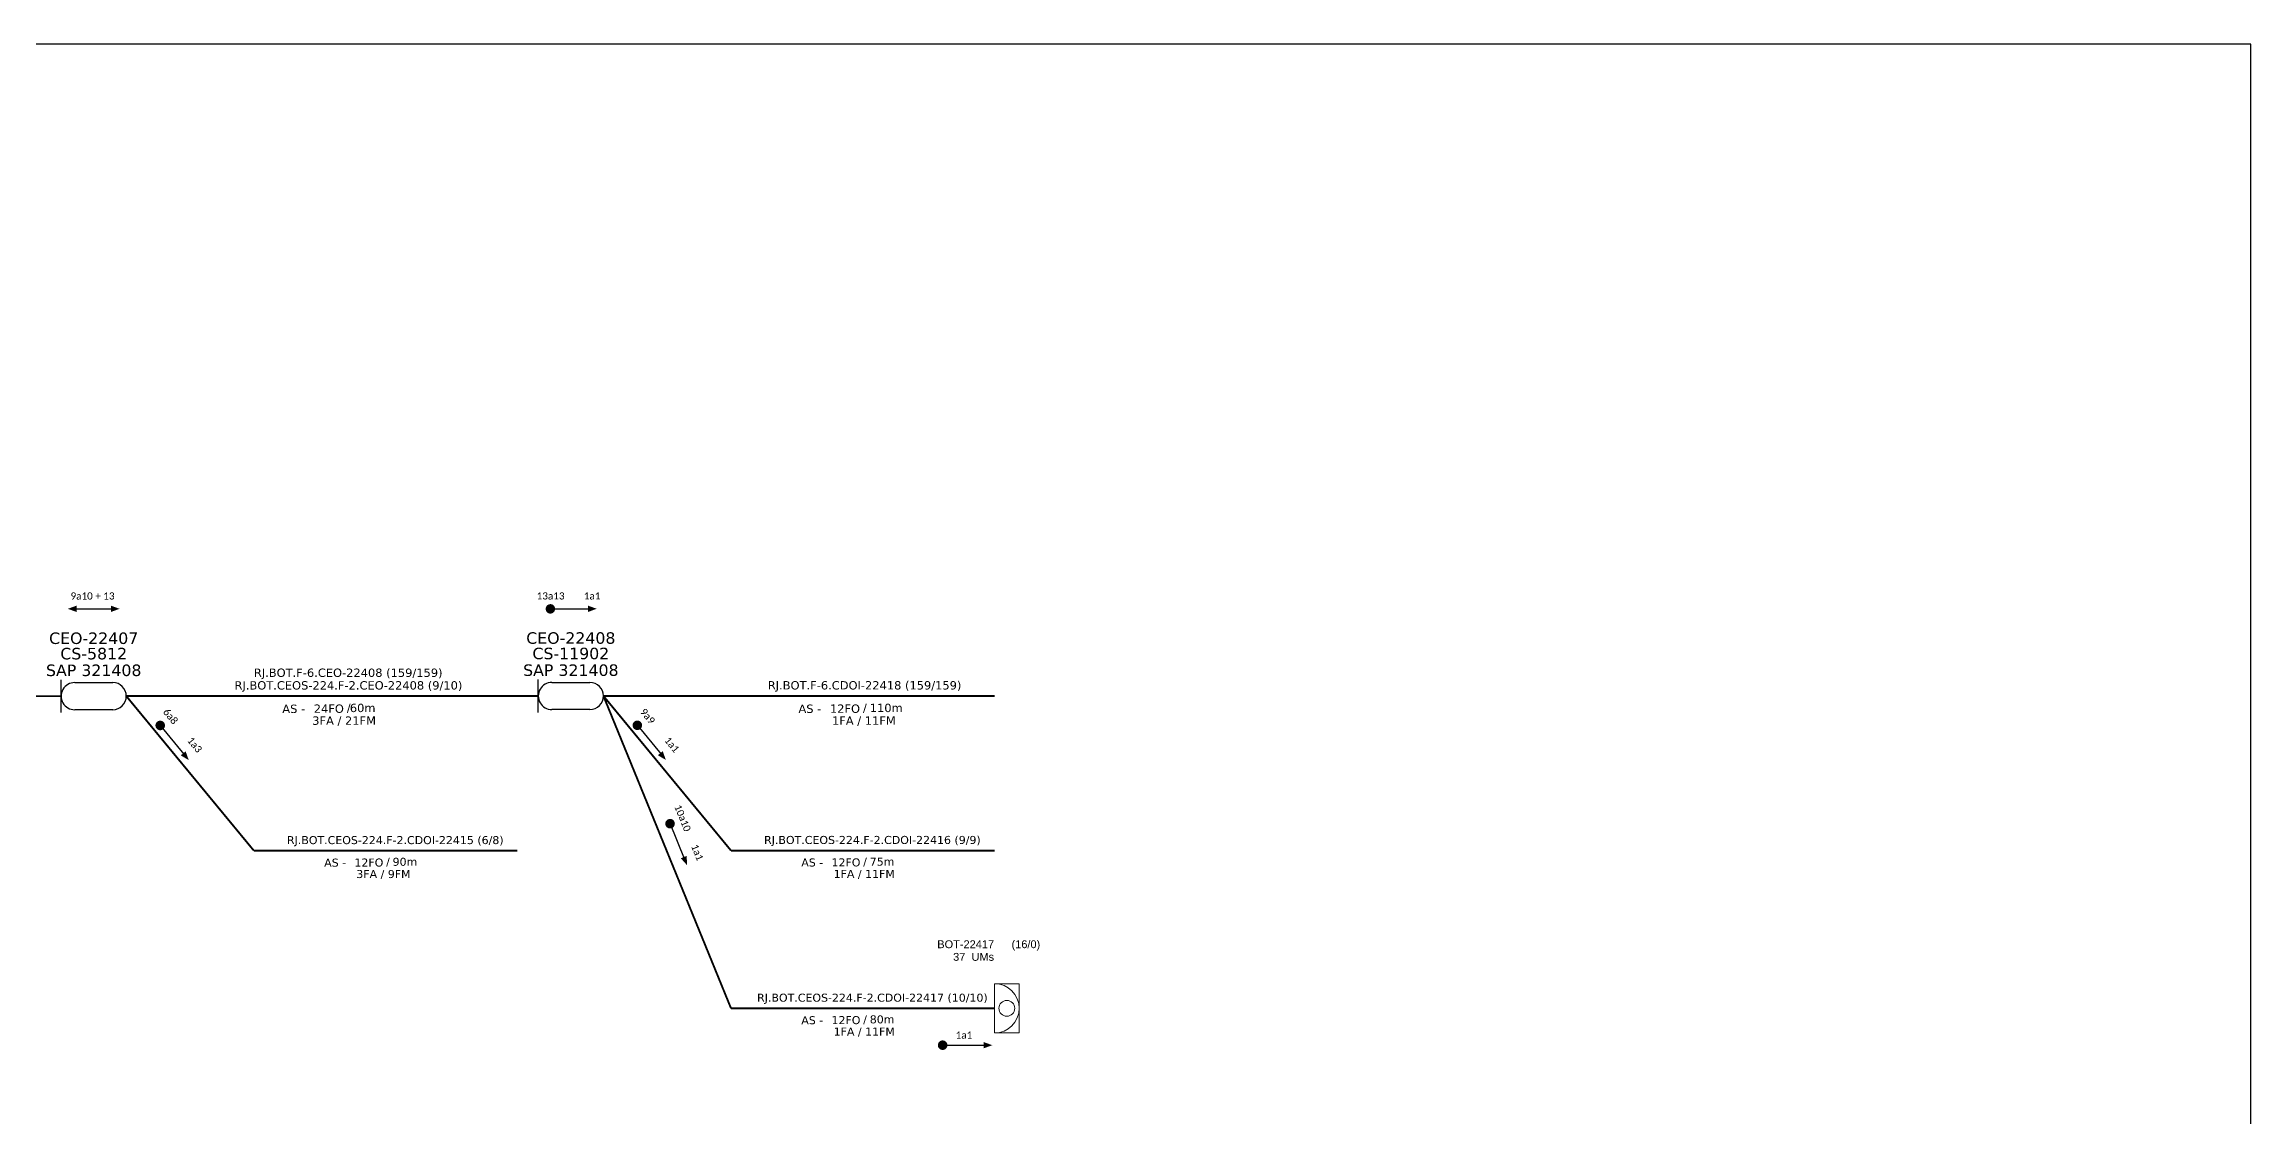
# Model space of a CAD drawing. Extents: x -89 to 2622484776, y -1852823961 to 1299.
# Drawn here: x 285.8 to 749.2, y 1074.1 to 1299 of the extents above; entities that cross this region are included whole.
import ezdxf
from ezdxf.enums import TextEntityAlignment as Align

# ---------------------------------------------------------------- set-up
doc = ezdxf.new("R2010")
doc.units = 0
for name, color, linetype, lineweight in [("20.0-LEGENDA DOS CDO'S", 1, 'Continuous', 0), ('20.1-CDO_INTERIOR', 1, 'Continuous', 0), ('40.1-ETIQUETAS', 1, 'Continuous', 20)]:
    doc.layers.add(name, color=color, linetype=linetype, lineweight=lineweight)
for name, color, linetype in [('20.4-CEOS', 1, 'Continuous'), ('CABO OPTICO EXISTENTE', 5, 'Continuous'), ('CAP a instalar', 1, 'Continuous'), ('SETA', 7, 'Continuous')]:
    doc.layers.add(name, color=color, linetype=linetype)
doc.styles.add('ARIAL', font='arial.ttf')
doc.styles.add('siredit', font='verdana.ttf')
doc.styles.get("Standard").update_dxf_attribs({"font": 'arial.ttf'})
doc.linetypes.add('FENCELINE1', pattern='A,0.25,-0.1,[133,ltypeshp.shx,S=0.1,R=0,X=-0.1,Y=0],-0.1,1', length=1.45)

# ---------------------------------------------------------------- blocks, each defined once
blk = doc.blocks.new('ETIQUETA_RS5F')
at = {"layer": '40.1-ETIQUETAS', "color": 0, "style": 'siredit'}
blk.add_text('/', height=1.5, dxfattribs=at).set_placement((1.58, -1.95), align=Align.MIDDLE_RIGHT)
for tag, p in [('ETIQUETA_R_PRIMARIA', (1.21, 4.1)), ('ETIQUETA_R_SECUNDARIA', (1.21, 2.1)), ('F_ATIVAS/F_MORTAS', (1.14, -4.24))]:
    blk.add_attdef(tag, text='', height=1.5, dxfattribs=at).set_placement(p, align=Align.MIDDLE_CENTER)
for tag, p in [('TIPO_CABO', (-6.58, -2.12)), ('CAP_CABO', (0.4, -2.09))]:
    blk.add_attdef(tag, text='', height=1.5, dxfattribs=at).set_placement(p, align=Align.MIDDLE_RIGHT)
blk.add_attdef('METROS', text='', height=1.5, dxfattribs=at).set_placement((2.14, -1.95), align=Align.MIDDLE_LEFT)
for tag, p in [('FUSÃO_1', (0.85, -8.39)), ('FUSÃO_2', (0.85, -10.6)), ('FUSÃO_3', (0.85, -12.93)), ('FUSÃO_4', (0.85, -15.14)), ('FUSÃO_5', (0.85, -17.16))]:
    blk.add_attdef(tag, text='', height=1.5, dxfattribs=at).set_placement(p, align=Align.CENTER)

msp = doc.modelspace()

# ---------------------------------------------------------------- linework, layer by layer
msp.add_lwpolyline([(-89.32, 705.02), (749.25, 705.02), (749.25, 1299.02), (-89.32, 1299.02), (-89.32, 705.02)])
at = {"const_width": 0.999}
msp.add_lwpolyline([(391.62, 1180.52, 1), (392.61, 1180.52, 1)], format="xyb", close=True, dxfattribs=at)
at = {"color": 7, "const_width": 1}
msp.add_lwpolyline([(309.85, 1156.44, 1), (310.49, 1155.67, 1)], format="xyb", close=True, dxfattribs=at)
at = {"color": 8, "const_width": 1}
for points in [[(410.06, 1156.47, 1), (410.69, 1155.7, 1)], [(417.06, 1135.91, 1), (417.44, 1134.98, 1)], [(473.99, 1088.96, 1), (474.99, 1088.96, 1)]]:
    msp.add_lwpolyline(points, format="xyb", close=True, dxfattribs=at)
at = {"layer": '20.1-CDO_INTERIOR', "color": 1, "lineweight": 18}
msp.add_lwpolyline([(490.56, 1091.53), (490.56, 1101.87), (485.4, 1101.87), (485.4, 1091.53)], close=True, dxfattribs=at)
msp.add_circle((487.98, 1096.7), 1.65, dxfattribs=at)
msp.add_arc((485.4, 1096.7), 5.17, 270, 90, dxfattribs=at)
at = {"layer": 'CAP a instalar', "color": 7, "linetype": 'Continuous'}
for p, q in [((289.36, 1158.77), (289.36, 1165.64)), ((292.21, 1165.05), (300.2, 1165.05)), ((300.2, 1159.36), (292.21, 1159.36))]:
    msp.add_line(p, q, dxfattribs=at)
at = {"layer": 'CAP a instalar', "color": 5, "linetype": 'Continuous'}
for p, q in [((389.57, 1158.8), (389.57, 1165.67)), ((392.41, 1165.08), (400.41, 1165.08)), ((400.41, 1159.39), (392.42, 1159.39))]:
    msp.add_line(p, q, dxfattribs=at)
at = {"layer": 'CAP a instalar', "color": 7, "linetype": 'FENCELINE1', "ltscale": 6, "const_width": 0.4}
for points in [[(202.85, 1162.2), (289.36, 1162.2)], [(303.05, 1162.23), (389.57, 1162.23)], [(303.05, 1162.21), (329.85, 1129.77)], [(403.26, 1162.24), (430.05, 1129.8)], [(403.26, 1162.24), (485.39, 1162.24)], [(329.85, 1129.77), (385.19, 1129.77)], [(430.05, 1129.8), (485.39, 1129.8)]]:
    msp.add_lwpolyline(points, dxfattribs=at)
at = {"layer": 'CAP a instalar', "color": 1, "linetype": 'FENCELINE1', "ltscale": 6, "const_width": 0.4}
for points in [[(403.26, 1162.24), (430.05, 1096.7)], [(430.05, 1096.7), (485.39, 1096.7)]]:
    msp.add_lwpolyline(points, dxfattribs=at)
at = {"layer": 'CAP a instalar', "color": 7, "linetype": 'Continuous'}
for centre, start_param, end_param in [((292.21, 1162.2), 6.283185, 9.424778), ((300.2, 1162.21), 3.141593, 6.283185)]:
    msp.add_ellipse(centre, major_axis=(0, 2.85), ratio=1, start_param=start_param, end_param=end_param, dxfattribs=at)
at = {"layer": 'CAP a instalar', "color": 5, "linetype": 'Continuous'}
for centre, start_param, end_param in [((392.42, 1162.23), 6.283185, 9.424778), ((400.41, 1162.24), 3.141593, 6.283185)]:
    msp.add_ellipse(centre, major_axis=(0, 2.85), ratio=1, start_param=start_param, end_param=end_param, dxfattribs=at)
at = {"layer": 'SETA', "color": 7}
for points in [[(291.91, 1180.52), (300.5, 1180.52)], [(309.96, 1156.3), (315.42, 1149.66)]]:
    msp.add_lwpolyline(points, dxfattribs=at)
at = {"layer": 'SETA'}
msp.add_lwpolyline([(392.11, 1180.52), (400.7, 1180.52)], dxfattribs=at)
at = {"layer": 'SETA', "color": 8}
for points in [[(410.17, 1156.33), (415.63, 1149.69)], [(417.13, 1135.75), (420.37, 1127.78)], [(474.49, 1088.96), (483.08, 1088.96)]]:
    msp.add_lwpolyline(points, dxfattribs=at)
at = {"layer": 'SETA', "color": 7}
for points in [[(292.6, 1181.2), (290.77, 1180.53), (292.6, 1179.87)], [(299.81, 1181.2), (301.64, 1180.53), (299.81, 1179.87)], [(315.51, 1150.62), (316.16, 1148.79), (314.48, 1149.78)]]:
    msp.add_solid(points, dxfattribs=at)
at = {"layer": 'SETA'}
msp.add_solid([(400.01, 1181.2), (401.84, 1180.54), (400.01, 1179.87)], dxfattribs=at)
at = {"layer": 'SETA', "color": 8}
for points in [[(415.71, 1150.66), (416.36, 1148.82), (414.68, 1149.81)], [(420.74, 1128.68), (420.82, 1126.73), (419.51, 1128.18)], [(483.08, 1089.63), (484.92, 1088.96), (483.08, 1088.29)]]:
    msp.add_solid(points, dxfattribs=at)

# ---------------------------------------------------------------- block references
at = {"layer": 'CAP a instalar', "color": 7, "linetype": 'FENCELINE1', "ltscale": 7}
ref = msp.add_blockref('ETIQUETA_RS5F', (348.32, 1162.02), dxfattribs=dict(at, xscale=1.166399984999771, yscale=1.166399984999771, zscale=1.166399984999771))
ref.add_attrib('ETIQUETA_R_PRIMARIA', 'RJ.BOT.F-6.CEO-22408 (159/159)', dxfattribs={"layer": '40.1-ETIQUETAS', "color": 0, "height": 1.7496, "style": 'siredit'}).set_placement((349.65, 1167.12), align=Align.MIDDLE_CENTER)
ref.add_attrib('ETIQUETA_R_SECUNDARIA', 'RJ.BOT.CEOS-224.F-2.CEO-22408 (9/10)', dxfattribs={"layer": '40.1-ETIQUETAS', "color": 0, "height": 1.7496, "style": 'siredit'}).set_placement((349.7, 1164.47), align=Align.MIDDLE_CENTER)
ref.add_attrib('TIPO_CABO', 'AS -', dxfattribs={"layer": '40.1-ETIQUETAS', "color": 0, "height": 1.75, "style": 'siredit'}).set_placement((340.6, 1159.55), align=Align.MIDDLE_RIGHT)
ref.add_attrib('CAP_CABO', '24FO', dxfattribs={"layer": '40.1-ETIQUETAS', "color": 0, "height": 1.75, "style": 'siredit'}).set_placement((348.74, 1159.58), align=Align.MIDDLE_RIGHT)
ref.add_attrib('METROS', '60m', dxfattribs={"layer": '40.1-ETIQUETAS', "color": 0, "height": 1.75, "style": 'siredit'}).set_placement((349.99, 1159.74), align=Align.MIDDLE_LEFT)
ref.add_attrib('F_ATIVAS/F_MORTAS', '3FA / 21FM', dxfattribs={"layer": '40.1-ETIQUETAS', "color": 0, "height": 1.75, "style": 'siredit'}).set_placement((348.79, 1157.07), align=Align.MIDDLE_CENTER)
ref = msp.add_blockref('ETIQUETA_RS5F', (456.72, 1162.02), dxfattribs=dict(at, xscale=1.166399984998861, yscale=1.166399984998861, zscale=1.166399984999999))
ref.add_attrib('ETIQUETA_R_SECUNDARIA', 'RJ.BOT.F-6.CDOI-22418 (159/159)', dxfattribs={"layer": 'CABO OPTICO EXISTENTE', "color": 0, "height": 1.7496, "style": 'siredit'}).set_placement((458.1, 1164.48), align=Align.MIDDLE_CENTER)
ref.add_attrib('TIPO_CABO', 'AS -', dxfattribs={"layer": '40.1-ETIQUETAS', "color": 0, "height": 1.75, "style": 'siredit'}).set_placement((449.01, 1159.56), align=Align.MIDDLE_RIGHT)
ref.add_attrib('CAP_CABO', '12FO', dxfattribs={"layer": '40.1-ETIQUETAS', "color": 0, "height": 1.75, "style": 'siredit'}).set_placement((457.15, 1159.58), align=Align.MIDDLE_RIGHT)
ref.add_attrib('METROS', '110m', dxfattribs={"layer": '40.1-ETIQUETAS', "color": 0, "height": 1.75, "style": 'siredit'}).set_placement((459.19, 1159.74), align=Align.MIDDLE_LEFT)
ref.add_attrib('F_ATIVAS/F_MORTAS', '1FA / 11FM', dxfattribs={"layer": '40.1-ETIQUETAS', "color": 0, "height": 1.75, "style": 'siredit'}).set_placement((457.95, 1157.07), align=Align.MIDDLE_CENTER)
ref = msp.add_blockref('ETIQUETA_RS5F', (356.62, 1129.64), dxfattribs=dict(at, xscale=1.120210545592906, yscale=1.120210545592906, zscale=1.120210545593999))
ref.add_attrib('ETIQUETA_R_SECUNDARIA', 'RJ.BOT.CEOS-224.F-2.CDOI-22415 (6/8)', dxfattribs={"layer": 'CABO OPTICO EXISTENTE', "color": 0, "height": 1.6803, "style": 'siredit'}).set_placement((359.54, 1132), align=Align.MIDDLE_CENTER)
ref.add_attrib('TIPO_CABO', 'AS -', dxfattribs={"layer": '40.1-ETIQUETAS', "color": 0, "height": 1.68, "style": 'siredit'}).set_placement((349.21, 1127.27), align=Align.MIDDLE_RIGHT)
ref.add_attrib('CAP_CABO', '12FO', dxfattribs={"layer": '40.1-ETIQUETAS', "color": 0, "height": 1.68, "style": 'siredit'}).set_placement((357.03, 1127.29), align=Align.MIDDLE_RIGHT)
ref.add_attrib('METROS', '90m', dxfattribs={"layer": '40.1-ETIQUETAS', "color": 0, "height": 1.68, "style": 'siredit'}).set_placement((358.98, 1127.45), align=Align.MIDDLE_LEFT)
ref.add_attrib('F_ATIVAS/F_MORTAS', '3FA / 9FM', dxfattribs={"layer": '40.1-ETIQUETAS', "color": 0, "height": 1.68, "style": 'siredit'}).set_placement((357.05, 1124.88), align=Align.MIDDLE_CENTER)
ref = msp.add_blockref('ETIQUETA_RS5F', (456.82, 1129.67), dxfattribs=dict(at, xscale=1.120210545592906, yscale=1.120210545592906, zscale=1.120210545593999))
ref.add_attrib('ETIQUETA_R_SECUNDARIA', 'RJ.BOT.CEOS-224.F-2.CDOI-22416 (9/9)', dxfattribs={"layer": 'CABO OPTICO EXISTENTE', "color": 0, "height": 1.6803, "style": 'siredit'}).set_placement((459.74, 1132.03), align=Align.MIDDLE_CENTER)
ref.add_attrib('TIPO_CABO', 'AS -', dxfattribs={"layer": '40.1-ETIQUETAS', "color": 0, "height": 1.68, "style": 'siredit'}).set_placement((449.41, 1127.3), align=Align.MIDDLE_RIGHT)
ref.add_attrib('CAP_CABO', '12FO', dxfattribs={"layer": '40.1-ETIQUETAS', "color": 0, "height": 1.68, "style": 'siredit'}).set_placement((457.23, 1127.32), align=Align.MIDDLE_RIGHT)
ref.add_attrib('METROS', '75m', dxfattribs={"layer": '40.1-ETIQUETAS', "color": 0, "height": 1.68, "style": 'siredit'}).set_placement((459.19, 1127.48), align=Align.MIDDLE_LEFT)
ref.add_attrib('F_ATIVAS/F_MORTAS', '1FA / 11FM', dxfattribs={"layer": '40.1-ETIQUETAS', "color": 0, "height": 1.68, "style": 'siredit'}).set_placement((458.03, 1124.91), align=Align.MIDDLE_CENTER)
at = {"layer": 'CAP a instalar', "color": 1, "linetype": 'FENCELINE1', "ltscale": 7}
ref = msp.add_blockref('ETIQUETA_RS5F', (456.82, 1096.57), dxfattribs=dict(at, xscale=1.120210545592906, yscale=1.120210545592906, zscale=1.120210545593999))
ref.add_attrib('ETIQUETA_R_SECUNDARIA', 'RJ.BOT.CEOS-224.F-2.CDOI-22417 (10/10)', dxfattribs={"layer": 'CABO OPTICO EXISTENTE', "color": 0, "height": 1.6803, "style": 'siredit'}).set_placement((459.74, 1098.93), align=Align.MIDDLE_CENTER)
ref.add_attrib('TIPO_CABO', 'AS -', dxfattribs={"layer": '40.1-ETIQUETAS', "color": 0, "height": 1.68, "style": 'siredit'}).set_placement((449.41, 1094.2), align=Align.MIDDLE_RIGHT)
ref.add_attrib('CAP_CABO', '12FO', dxfattribs={"layer": '40.1-ETIQUETAS', "color": 0, "height": 1.68, "style": 'siredit'}).set_placement((457.23, 1094.23), align=Align.MIDDLE_RIGHT)
ref.add_attrib('METROS', '80m', dxfattribs={"layer": '40.1-ETIQUETAS', "color": 0, "height": 1.68, "style": 'siredit'}).set_placement((459.19, 1094.38), align=Align.MIDDLE_LEFT)
ref.add_attrib('F_ATIVAS/F_MORTAS', '1FA / 11FM', dxfattribs={"layer": '40.1-ETIQUETAS', "color": 0, "height": 1.68, "style": 'siredit'}).set_placement((458.03, 1091.82), align=Align.MIDDLE_CENTER)

# ---------------------------------------------------------------- texts
at = {"color": 7, "insert": (295.96, 1183.22), "char_height": 1.4978, "width": 25.3213, "attachment_point": 5}
msp.add_mtext('\\C7;\\fCalibri|b0|i0|c0|p34;9a10 + 13', dxfattribs=at)
at = {"char_height": 1.4978, "width": 25.3213, "attachment_point": 5}
for s, insert in [('\\C7;\\fCalibri|b0|i0|c0|p34;13a13', (392.16, 1183.23)), ('\\C7;\\fCalibri|b0|i0|c0|p34;1a1', (400.88, 1183.23))]:
    msp.add_mtext(s, dxfattribs=dict(at, insert=insert))
at = {"color": 7, "char_height": 1.5, "width": 25.3588, "attachment_point": 5, "rotation": 309.4148}
for s, insert in [('\\C8;\\fCalibri|b0|i0|c0|p34;6a8', (312.34, 1157.96)), ('\\C8;\\fCalibri|b0|i0|c0|p34;1a3', (317.42, 1151.99))]:
    msp.add_mtext(s, dxfattribs=dict(at, insert=insert))
at = {"char_height": 1.5, "width": 25.3588, "attachment_point": 5}
for s, insert, rotation in [('\\C8;\\fCalibri|b0|i0|c0|p34;9a9', (412.54, 1157.99), 309.4148), ('\\C8;\\fCalibri|b0|i0|c0|p34;1a1', (417.63, 1152.02), 309.4148), ('\\C8;\\fCalibri|b0|i0|c0|p34;10a10', (419.89, 1136.62), 292.1571), ('\\C8;\\fCalibri|b0|i0|c0|p34;1a1', (422.97, 1129.41), 292.1571)]:
    msp.add_mtext(s, dxfattribs=dict(at, insert=insert, rotation=rotation))
at = {"color": 8, "insert": (478.98, 1091.08), "char_height": 1.5, "width": 25.3588, "attachment_point": 5}
msp.add_mtext('\\fCalibri|b0|i0|c0|p34;1a1', dxfattribs=at)
at = {"layer": "20.0-LEGENDA DOS CDO'S", "color": 1, "style": 'ARIAL'}
for s, p in [('BOT-22417', (485.3, 1109.32)), ('37  UMs', (485.3, 1106.67))]:
    msp.add_text(s, height=1.653, dxfattribs=at).set_placement(p, align=Align.RIGHT)
msp.add_text('    (16/0)', height=1.65, dxfattribs=at).set_placement((490.7, 1109.32), align=Align.CENTER)
at = {"layer": '20.4-CEOS', "color": 7, "style": 'siredit'}
for s, p in [('CEO-22407', (296.2, 1175.57)), ('SAP 321408', (296.21, 1168.84)), ('CS-5812', (296.21, 1172.34))]:
    msp.add_text(s, height=2.413, rotation=0.0129, dxfattribs=at).set_placement(p, align=Align.TOP_CENTER)
at = {"layer": '20.4-CEOS', "color": 5, "style": 'siredit'}
for s, p in [('CEO-22408', (396.41, 1175.61)), ('SAP 321408', (396.41, 1168.87)), ('CS-11902', (396.41, 1172.37))]:
    msp.add_text(s, height=2.413, rotation=0.0129, dxfattribs=at).set_placement(p, align=Align.TOP_CENTER)

doc.saveas('drawing.dxf')
